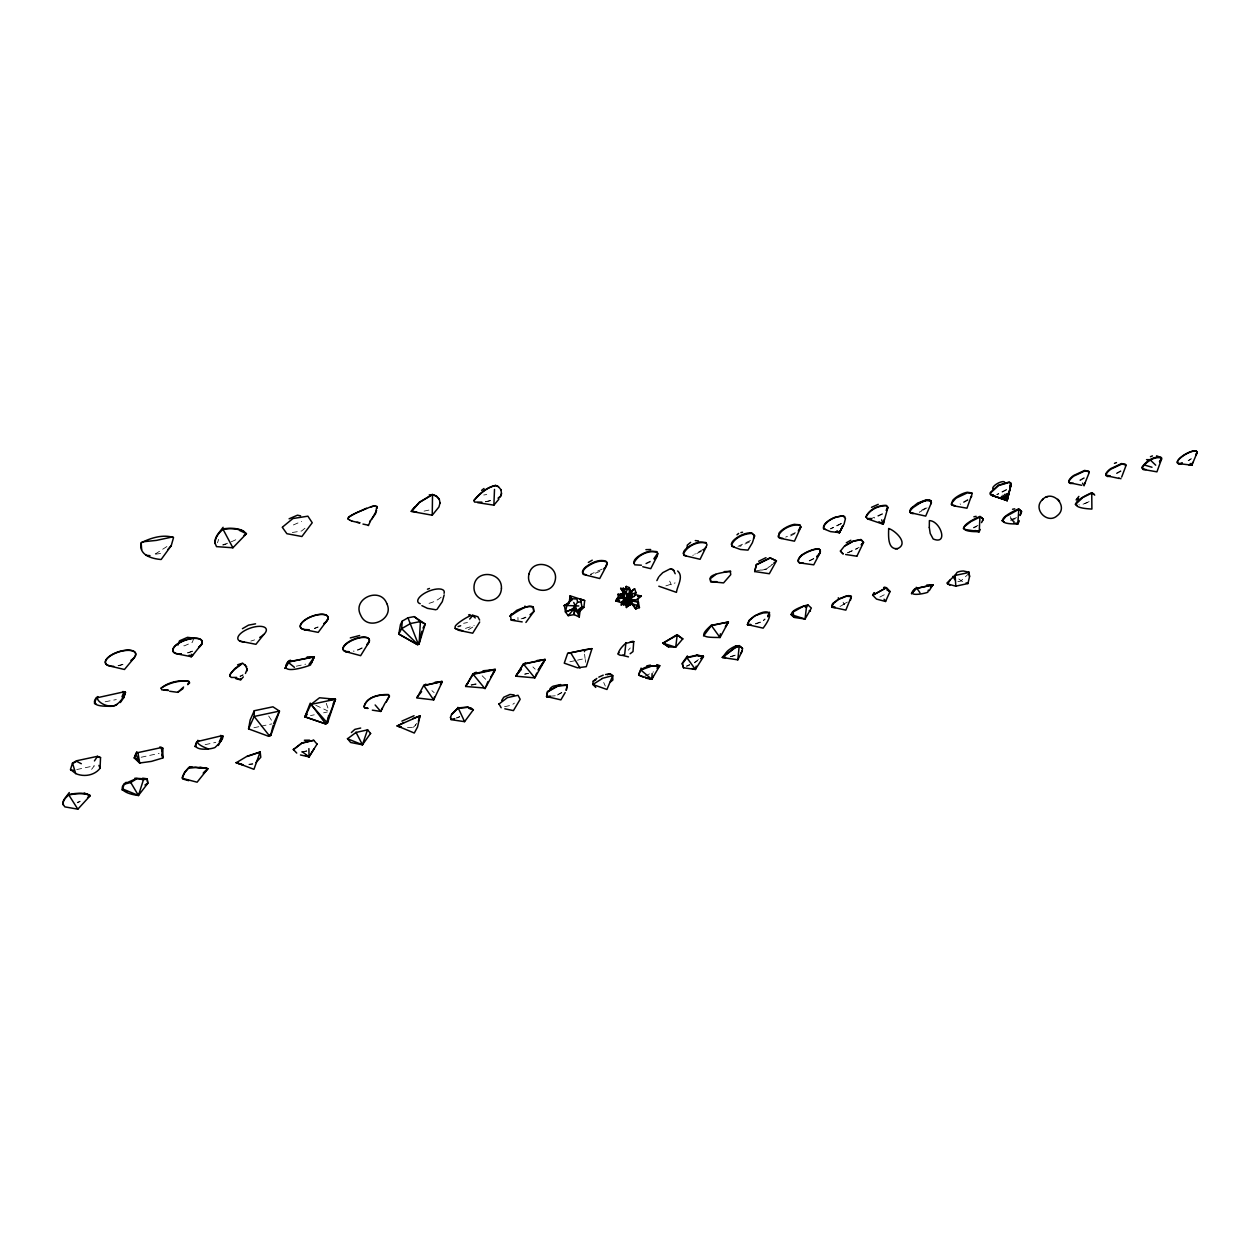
<?xml version="1.0" encoding="UTF-8"?>
<svg xmlns="http://www.w3.org/2000/svg" width="1260" height="1260" viewBox="0 0 1260 1260"><rect width="100%" height="100%" fill="white"/><g stroke="black" fill="none" stroke-linecap="round" stroke-linejoin="round"><path stroke-width="0.75" stroke-dasharray="5 3.75" d="M217.492 542.792L218.626 539.39M193.898 638.143L192.292 642.38L184.338 645.845L181.141 645.466M407.484 727.587L413.374 727.256L416.761 723.476M415.705 724.925L413.374 727.256M958.781 578.954L961.144 580.702L968.184 574.166M91.633 769.309L94.358 765.765L73.379 770.285M755.496 623.621L762.142 621.385L764.93 618.896M755.669 623.984L762.316 621.747L765.103 619.259M756.268 570.89L766.757 568.811L772.207 564.102M761.67 570.15L766.915 569.11L772.364 564.401M292.32 532.508L301.581 530.995L306.101 527.326M166.903 546.541L156.587 553.156A5.418 2.504 -17.9 0 1 153.657 554.337M847.397 602.075L839.837 606.17M839.979 606.47L847.555 602.374M468.437 629.716L474.422 626.062M504.583 706.718L511.623 705.143L514.442 703.111M694.355 662.461L698.843 659.327M694.528 662.855L697.536 660.76M602.154 569.11L590.326 574.34M702.938 549.47L694.717 554.164M701.347 551.329L692.779 555.361M750.44 540.524L737.982 546.336M749.48 541.926L739.699 546.509M841.223 523.404L830.545 528.664M841.365 523.688L830.686 528.948M795.328 532.586L785.705 537.106M794.997 533.563L788.791 536.886M925.612 508.063L919.075 511.654M927.108 507.812L919.375 512.19L921.438 511.182M967.806 499.543L960.089 503.874M1006.394 489.526L996.77 494.424M1006.614 489.904L996.991 494.818M968.105 500.078L960.388 504.394M1084.104 477.619L1076.67 481.777M1084.403 478.123L1078.245 481.682M1120.802 470.704L1113.446 474.815M1121.085 471.209L1113.73 475.303M550.242 696.213L555.802 695.725L561.692 692.417M561.834 692.764L555.802 695.725M882.299 513.718L871.447 518.537M882.504 514.096L874.377 518.033M847.586 552.731L859.131 547.375M847.697 552.935L857.556 548.525M879.811 597.067L884.945 594.421M645.025 676.084L653.641 671.863M465.491 628.378L474.233 625.621M665.878 585.869L675.139 582.908M645.703 563.362L650.255 561.188M645.971 563.96L650.538 561.787M1084.545 503.575C1099.46 497.07 1079.993 506.567 1078.922 504.693M973.46 527.499L978.232 525.231M973.712 527.956L976.894 526.444M1016.552 517.639L1010.221 519.766L1013.623 521.703M1010.457 520.207L1015.229 518.837M599.87 571.489L590.609 574.938M239.998 676.116L242.975 674.714M240.14 676.51L243.133 675.124M686.48 665.973L689.63 664.571M686.668 666.367L689.818 664.965M293.391 524.932L301.691 521.356M456.545 717.806L459.632 716.609M456.64 718.09L459.742 716.877M521.105 618.88L525.735 617.116M522.869 618.707L525.971 617.526M730.438 656.523L736.139 654.901M730.564 656.791L734.848 655.562M160.571 553.486L153.704 554.447M424.053 511.103L432.212 509.434M485.494 501.669L491.857 500.188M485.572 501.858L491.935 500.377M301.833 751.921L306.936 750.787M301.927 752.204L307.03 751.054M524.711 674.037L528.302 673.265M524.806 674.242L528.397 673.47M141.167 757.244L159.122 753.37M205.128 744.676L215.806 742.36M957.852 581.726L961.286 580.986L964.561 581.978M253.937 727.745L259.324 726.595M261.119 726.201L271.861 723.901M310.511 715.601L314.244 714.798M323.599 712.798L327.332 711.995M569.898 661.784L575.599 660.555M577.505 660.145L585.097 658.508L585.648 662.288M471.067 684.826L476.611 683.629M471.256 685.283L476.8 684.085M105.163 701.788L116.298 699.568M296.336 666.193L305.676 664.162M463.601 623.29L467.444 622.534M483.745 494.991L486.738 494.519M248.929 764.221L252.772 763.828M249.007 764.442L252.85 764.033M315.803 705.301L327.537 710.798M1014.583 521.561L1010.047 518.301M431.912 690.653L434.18 692.638M482.155 675.785L486.313 679.88M532.901 666.918L535.185 669.17M268.695 716.026L272.664 722.011M843.066 602.233L844.562 604.658M1012.079 520.333L1010.236 516.6M671.328 584.766L669.674 581.112M605.304 686.086L603.713 682.51M326.245 703.301L328.608 709.931M584.561 654.16L585.097 658.508M517.939 617.431L518.017 620.046M80.026 801.171A31.437 11.545 -18.1 0 1 77.238 802.399M80.152 801.565A31.437 11.545 -18.1 0 1 77.364 802.793M630.252 647.971A35.5 12.789 -24.3 0 1 628.267 650.192M362.014 647.798A13.986 5.623 -21.3 0 1 353.65 650.979M362.155 648.176A14.002 5.607 -21.3 0 1 353.792 651.357M813.677 558.463A15.561 5.607 -26.8 0 1 807.518 561.298M813.818 558.763A15.561 5.607 -26.8 0 1 807.66 561.598M122.834 664.288A15.829 6.631 -18 0 1 118.109 665.532M122.913 664.54A15.829 6.631 -18 0 1 118.188 665.784M192.323 651.058A15.403 6.457 -18.9 0 1 184.763 653.404M192.418 651.31A15.403 6.457 -18.9 0 1 184.858 653.656M254.583 639.875A15.01 6.268 -19.8 0 1 250.866 641.025M317.961 626.944A14.663 6.095 -20.6 0 1 314.386 628.283M318.04 627.149A14.663 6.095 -20.6 0 1 314.464 628.488M441.205 597.145A14.143 5.812 -22.3 0 1 425.534 604.012M1191.141 458.719A11.214 3.481 -30.1 0 1 1188.18 460.546M1191.267 458.908A11.214 3.465 -30.1 0 1 1188.306 460.751M235.746 539.768A36.351 16.947 -19 0 1 230.864 541.942M227.603 543.186A36.351 16.947 -19 0 1 222.721 544.714M226.139 544.178A36.351 16.931 -19 0 1 222.878 545.17"/><path stroke-width="1.5" d="M969.554 576.544L968.924 572.197L963.459 571.016A18.853 10.805 22.5 0 0 957.08 572.371L955.159 575.143L955.789 586.183L967.932 583.538L969.554 576.544L968.924 572.197M230.139 676.51L230.013 674.62L234.691 668.682L242.518 663.091L246.692 666.76M254.284 710.734L254.158 716.452L248.566 728.894L268.6 736.281L270.947 734.942L279.468 711.097L272.947 706.813L254.284 710.734L250.157 719.964L248.566 728.894M494.503 489.431L493.873 505.15L477.603 502.645M440.071 503.212L439.252 499.086L436.401 496.046L432.432 494.424L419.297 502.267L411.374 511.418L432.243 515.214L432.526 494.629L429.219 494.881M625.937 642.647L624.661 654.601C623.086 656.113 616.093 655.436 618.928 652.57M574.308 609.982L574.166 614.596L579.269 616.975L580.057 611.053L583.884 607.367L584.672 600.579L570.103 595.807L569.095 603.256C556.337 609.556 571.158 602.611 571.662 598.768L576.954 599.004L577.6 602.248L572.827 608.863L565.504 612.061L568.213 615.667L574.166 614.596L574.891 608.911M147.215 779.074L136.899 778.333L124.346 783.862L122.535 788.902L138.442 795.469L147.877 783.232L147.215 779.074L143.467 779.672L138.442 795.469C131.764 794.808 114.581 790.902 126.205 782.271M75.6 773.545A19.231 16.506 7.4 0 0 100.075 768.238L100.532 757.591L97.524 756.315L76.403 760.819L72.497 763.103L70.466 769.498L75.695 773.53L72.497 763.103M620.66 588.341L627.716 595.35L629.197 593.523L629.401 589.381L620.66 588.341L624.551 594.72L620.613 593.885L624.551 594.72M632.016 641.34L633.717 641.687L633.008 651.562L630.142 653.751M695.457 668.209L695.394 669.438L683.519 667.784L682.148 663.39L687.424 655.924M687.157 547.328L687.283 545.139L690.637 542.351M628.173 601.902L626.488 607.462L626.441 601.146L626.488 607.462L628.141 600.894L630.457 605.068L630.173 601.949M652.129 673.565L651.798 679.298L645.671 678.101M457.931 707.348L464.594 721.665L473.366 709.742L469.13 708.482M720.389 633.78L720.027 637.528C705.427 637.213 696.89 637.891 711.207 625.322L728.422 621.999L720.027 637.528L711.207 625.322M584.483 651.688L584.593 649.782L591.948 648.742L586.278 666.666L577.521 667.784L564.26 663.169L567.646 653.389L591.869 648.585M419.123 643.939L420.399 621.574L414.162 616.612L407.956 617.809L402.286 621.085L400.475 624.519L398.79 634.048L417.406 644.6L418.934 644.285L425.203 624.047L414.162 616.612M623.338 591.712L623.621 599.555L626.047 602.69L627.858 602.091L626.283 592.594L623.338 591.712L624.535 595.98M402.286 621.085L401.625 628.661L398.79 634.048L417.722 644.758M1007.716 493.447L1007.118 500.488L992.203 495.526L990.565 494.692L990.486 492.975L998.534 485.604L1009.307 482.407L1010.898 483.273L1010.945 485.005L1007.118 500.488L991.384 495.101M1161.279 458.593L1161.358 457.632C1154.223 455.301 1145.608 461.57 1141.781 467.476L1143.986 469.161M1161.562 459.081L1161.657 458.12C1154.506 455.805 1145.907 462.058 1142.08 467.964L1142.946 469.381L1156.932 471.838L1161.562 459.081L1159.751 461.995M629.433 605.273L627.858 606.154L626.031 604.485L623.227 604.942L626.094 603.052L627.149 605.524L625.37 604.217L625.637 601.445M807.881 604.879L806.416 607.509L805.045 619.022L794.493 617.479C784.381 611.966 803.14 606.091 807.881 604.879L811.361 608.06L805.045 619.022L791.028 614.581M982.706 520.616L982.989 518.71M1007.795 495.999L1007.118 500.488L992.203 495.526L993.652 495.448M627.858 602.091L626.33 598.106L626.881 595.917L629.779 595.444L628.315 598.153L629.748 598.39L628.094 599.051L634.284 596.374L635.969 592.547L634.615 588.751L630.724 591.696L630.236 594.862L627.842 598.342L623.511 597.681L624.472 599.272L620.991 602.611L615.778 600.894L617.636 597.602L624.613 597.665M328.624 715.412L327.442 723.067L325.789 723.996L304.889 716.798L310.243 703.111L325.789 723.996M596.831 678.415L593.24 681.14L592.751 684.322L595.76 687.424M634.284 596.374L634.835 594.484L641.34 596.122L637.749 599.035L639.45 607.635L635.875 608.801L631.307 603.319M444.166 594.925L442.291 601.666L437.031 609.336M630.614 598.658L638.442 602.201L635.875 608.801L630.031 600.595L629.338 601.366L629.512 602.154L637.749 599.035M246.629 671.328L247.055 668.871M634.552 600.39L629.181 598.846L631.78 597.098L632.362 594.058L635.969 592.547L634.835 594.484M568.213 615.667L574.355 608.438L565.504 612.061L566.905 605.005L569.678 601.823M626.488 607.462L627.606 601.839M565.173 692.575L560.873 699.867L546.541 696.528L547.565 691.504L557.959 685.645L567.221 684.873L566.26 690.275L567.221 684.873M547.565 691.504L546.683 696.874L550.399 696.559M420.084 715.727L417.564 726.973L414.288 733.037L397.215 725.87L420.084 715.727L418.351 721.161M737.809 659.831L739.242 645.845L735.95 645.876A11.655 3.938 -25.6 0 0 725.981 652.806L722.421 657.499L737.809 659.831L742.25 651.026L742.439 648.223L739.116 645.577L734.611 647.829L722.295 657.216L725.398 657.31M641.12 668.099L638.741 675.202L651.798 679.298L659.705 665.847L656.775 664.619M850.547 600.075L851.225 596.295L846.373 595.948L838.672 598.988L832.671 603.603L831.899 607.068L845.838 610.123L851.382 596.594L848.705 595.539M832.671 603.603L832.057 607.351L835.301 607.556M223.099 527.294L219.13 532.476A35.69 16.459 -19.5 0 0 215.129 543.344L216.515 546.62L232.895 547.785L246.44 533.72L239.463 530.413M1008.677 493.589L1007.118 500.488L1000.424 498.204M1010.189 486.171L1010.945 485.005L1007.118 500.488L1003.133 498.613M418.934 644.285L421.864 631.276M886.253 510.205L887.686 507.134L886.205 505.355C878.33 505.118 869.148 509.355 865.888 516.805L867.62 518.931L883.228 524.223L884.331 519.388M122.267 790.067L122.535 788.902M696.181 666.115L695.394 669.438L691.96 668.477M1010.945 485.005L1007.118 500.488L1000.723 497.369M270.506 735.871L273.215 725.272M845.476 518.522L844.074 524.05L839.475 532.618L830.513 531.61L823.693 528.822L823.378 527.09C826.969 520.065 835.475 516.395 843.097 516.033L845.334 518.238M434.448 696.938L433.676 699.914L416.918 697.93L423.722 685.409L425.911 684.133M1192.621 462.42L1191.897 465.176L1178.257 463.57M866.077 517.183C869.337 509.749 878.535 505.496 886.41 505.733L887.89 507.512L883.228 524.223L878.992 521.766M756.425 564.48L754.677 571.552L769.324 573.725L776.443 560.873L769.97 557.833L756.425 564.48L754.677 571.552M432.243 515.214L438.937 506.977L439.992 503.023M832.703 604.453L831.899 607.068L835.144 607.273M389.387 695.851L386.08 701.867M731.603 544.714C735.021 537.327 744.062 533.799 751.779 533.358L754.614 535.846L752.377 542.761L747.967 550.132L740.486 549.47L732.139 546.462L731.32 544.131L732.422 541.674A12.505 4.756 -26.2 0 1 747.763 533.043L751.495 532.775L754.331 535.264M625.117 589.837L626.267 586.404L629.291 587.601L630.425 591.145L629.401 589.381M122.819 691.519L125.417 692.212L123.685 697.772L120.346 702.544M123.685 697.772L125.417 692.212M347.413 738.549L350.627 742.486L362.47 744.77L367.558 729.635M498.235 498.047L500.472 496.298L501.433 493.589M498.314 498.251L500.566 496.487L501.527 493.778L500.929 489.62M69.284 792.54L65.709 797.281A30.902 11.293 -18.4 0 0 63.331 804.746L64.858 806.872L77.837 809.172L90.184 795.721L87.381 794.147A31.106 11.261 -18.1 0 0 73.93 793.674L68.56 794.572L77.837 809.172M1085.175 482.69L1084.057 485.793L1082.561 483.194M243.227 765.04L236.14 762.788L247.086 756.236L260.174 751.905L253.953 769.324L236.061 762.568L243.164 764.82M376.63 510.473L371.794 519.167M177.944 645.073L179.518 640.82L187.519 637.34L193.898 638.143M633.969 563.062C637.481 555.014 648.664 549.958 657.043 552.226M450.544 717.523L451.537 714.326L457.9 707.931L467.854 707.081L473.366 709.742M657.673 553.266L654.019 558.605M641.434 565.22L634.741 564.811L633.685 562.464L634.615 559.96A12.899 5.056 -25.1 0 1 650.302 551.092L656.759 551.628L657.956 553.865L656.995 556.416L650.759 568.669L642.742 566.732M1121.668 477.067L1125.7 466.389A10.805 3.481 -29.6 0 0 1125.81 464.814L1121.857 464.058L1110.895 469.145A11.466 3.701 -29.6 0 0 1106.122 475.666L1119.053 478.438M747.4 624.566L749.007 620.424C761.292 609.289 779.467 606.422 763.135 628.141L747.4 624.566L750.613 624.377M161.658 750.787L162.729 747.999L159.862 746.944M911.515 508.646L921.942 501.732L926.179 500.472L931.108 501.149L931.392 502.74L925.706 516.112L910.381 512.694L910.13 511.024L912.933 507.308M1196.842 453.285L1191.897 465.176L1188.952 464.956M536.728 673.123L534.807 677.88L515.828 676.179L523.404 663.973L525.499 662.965M767.718 616.423L769.387 612.265M767.891 616.77L769.561 612.612L763.166 612.958L754.772 615.762L749.18 620.786L747.574 624.913L750.787 624.724M485.951 686.48L487.888 681.692M220.012 740.36L221.713 735.745L196.906 741.652C190.339 751.354 210.011 749.716 215.003 747.495C216.814 745.731 227.225 736.328 220.595 735.415M195.048 746.597L196.985 741.888L198.891 740.659M683.519 553.786C687.157 546.037 697.961 540.823 706.214 543.139M1019.167 520.601L1017.797 523.908C990.848 524.522 1005.275 514.568 1018.568 508.93L1021.419 511.166L1020.096 515.498L1021.671 511.607L1018.568 508.93M638.741 675.202C639.812 665.563 652.16 665.973 659.578 665.563L657.153 667.973M705.947 547.297L707.002 544.761L705.931 542.54L699.757 541.973A12.694 4.898 -25.7 0 0 684.259 550.73L683.235 553.203L684.164 555.534L700.087 559.298L705.947 547.297L703.222 550.053M780.554 537.847L778.444 537.012L779.2 532.838A12.316 4.615 -26.7 0 1 794.367 524.317L799.99 524.947L800.856 527.121L794.462 541.17L780.838 538.414L778.727 537.579L778.302 535.846C781.846 528.664 790.603 525.058 798.257 524.633L800.289 525.514M884.41 587.317L886.237 587.601L890.001 591.601L885.544 601.477L876.519 599.098L872.66 595.161L873.873 593.177M1018.694 521.766L1017.797 523.908L1013.639 522.774M121.999 696.859L123.921 691.85L96.091 697.993C89.539 706.561 103.966 706.135 108.706 706.293C117.526 707.207 122.472 699.457 125.496 692.465L123.921 691.85M382.378 707.978L380.74 711.443L372.346 710.152M980.201 529.452L979.225 531.641C952.198 532.208 966.404 522.128 979.965 516.474L983.241 519.151L981.54 522.616M955.789 586.183L947.567 583.947L950.245 579.915M377.023 508.378L376.803 506.425L374.661 505.78L370.708 506.819L355.887 512.993L348.721 517.214L347.949 518.915L348.642 517.041L351.95 514.93L366.424 508.237M362.974 524.081L368.487 525.231M753.48 538.351L754.614 535.846M653.105 676.415L651.798 679.298L640.883 670.037L651.688 666.083L659.705 665.847L657.279 668.241M307.125 656.933L314.307 656.728L310.448 665.044C304.038 667.658 276.916 675.565 288.65 660.886L290.524 660.224M285.043 668.462L287.878 661.957L314.307 656.728L311.377 663.201M172.888 536.855L156.382 540.398L142.427 541.832L141.199 542.997C138.521 555.014 151.72 558.778 161.154 559.503L171.234 545.659L173.534 537.611C163.501 534.004 150.381 537.926 141.151 542.887L141.64 549.391M574.355 608.438L572.827 608.863L577.757 612.139L582.01 606.832L580.309 598.941L584.672 600.579M627.511 589.16L625.574 593.334L623.401 587.9M485.305 688.07L465.712 686.48L472.831 673.927L476.264 672.194M273.656 723.508L279.468 711.097L254.158 716.452L269.041 735.352L268.6 736.281M368.314 525.625L370.582 520.774M963.553 528.633L964.577 526.475L970.877 521.593L980.217 516.931L982.075 517.844M886.457 510.584L887.89 507.512M442.291 681.833L433.676 699.914L423.722 685.409L442.15 681.487L423.864 685.755M1084.797 483.556L1088.939 473.256A10.915 3.591 -29.4 0 0 1088.986 471.681L1084.86 470.941L1073.74 476.107A11.592 3.811 -29.4 0 0 1069.094 482.674L1081.694 485.289M799.344 529.058L800.572 526.554M838.42 532.287L839.475 532.618L842.798 525.798L839.475 532.618L835.884 531.893M304.889 716.798L310.952 704.434L319.536 697.772L335.459 699.253L327.442 723.067L310.952 704.434L335.459 699.253L326.498 722.673L324.828 723.618L304.889 716.798L307.314 714.247M800.856 527.121L798.241 530.98M1002.267 520.963L1005.827 516.553L1018.82 509.387L1017.797 523.908L1016.773 523.183M385.214 702.797L380.74 711.443L375.149 704.97M333.113 703.883L335.459 699.253L328.529 699.741M656.87 580.592L658.76 576.875M928.336 590.074L927.817 592.263C923.013 594.09 905.168 597.208 915.028 588.64M606.344 566.008L599.728 578.529L583.711 574.544A13.45 5.339 -24.4 0 1 586.168 567.394C591.79 563.425 599.209 559.487 606.17 561.803A12.663 5.024 -24.4 0 1 603.697 568.827M819.961 552.983L813.739 564.827L800.21 562.968A15.529 5.591 -26.8 0 1 801.596 555.109A15.514 5.575 -26.8 0 1 818.244 548.683L818.386 548.982A15.529 5.591 -26.7 0 1 816.874 556.873M856.894 556.195L863.525 542.367L860.974 539.532L853.193 541.044L844.657 545.848L840.42 551.077L843.05 553.849L840.42 551.077M423.013 628.078L425.203 624.047L420.399 621.574L410.618 623.48L401.625 628.661L417.595 644.254L418.808 643.781M511.56 613.73L510.489 615.699L511.229 620.172L522.207 621.904M1091.743 492.707L1091.9 509.056C1063.629 507.638 1078.717 498.582 1091.743 492.707L1094.719 495.133M1075.473 504.457L1082.954 497.432L1091.916 493.006L1093.774 493.81M284.996 668.288L288.225 663.374M703.521 635.969L711.365 625.637L728.422 621.999L725.555 626.929M725.398 626.614L728.264 621.684M440.386 684.526L442.15 681.487L435.109 682.164M930.683 503.969L931.392 502.74M369.211 641.765L360.643 655.673L345.366 651.546M416.776 697.583L421.627 691.63M465.712 686.48L473.02 674.384L495.353 669.627L482.99 670.777M742.124 650.759L740.833 653.357M970.972 497.48L971.712 496.267M493.306 672.194L495.164 669.17L472.831 673.927L485.005 688.732L495.353 669.627L490.691 677.155M313.945 748.991L309.046 756.851L300.463 754.96M317.111 744.046L309.046 756.851L305.534 755.275M230.17 675.029C230.281 670.021 250.409 660.035 237.573 664.855M515.828 676.179L523.498 664.178L545.17 659.563L537.043 660.508M501.701 700.466L503.764 697.221L510.016 694.449L514.174 694.922M1009.969 485.793L1010.693 482.895L1009.087 482.029L998.314 485.226L990.281 492.581L990.36 494.298L993.447 495.07M538.256 669.832L545.076 659.358L523.404 663.973L534.807 677.88L545.17 659.563L538.335 670.037M890.001 591.601L886.316 587.759L872.739 595.318L874.33 592.657M622.849 602.438L621.038 605.131L625.48 601.603L620.991 602.611L625.48 601.603M627.858 606.154L629.795 603.319L627.811 600.61M411.374 511.418L419.391 502.472L432.526 494.629L436.48 496.251L439.33 499.291M188.732 768.222L189.661 766.899L191.961 766.789M626.881 595.917L630.724 591.696M192.969 654.444L191.362 656.712L178.006 654.05M197.867 740.281C195.237 744.44 205.616 747.637 208.231 748.96M498.409 486.738L495.731 485.557C486.959 487.147 479.147 494.44 473.902 500.582C479.241 493.605 486.895 487.21 495.621 485.352M370.661 733.603L367.652 729.855L356.029 732.438L347.508 738.785L362.47 744.77L370.582 733.383M498.865 499.196L493.873 505.15M327.663 619.636L318.213 632.378L304.621 629.701M619.51 600.815L615.778 600.894L618.282 597.508L618.062 594.263L623.369 594.499M218.327 745.479L222.989 736.045L221.713 735.745M515.749 675.99L521.388 669.391M386.174 702.103L389.482 696.087L388.411 694.528C379.496 694.291 366.55 696.465 363.998 706.624L365.006 707.915L367.81 708.183M659.5 575.993L662.807 572.623L670.351 568.748L673.281 569.63L675.187 573.741M1159.452 461.491L1160.633 459.963M263.75 634.52L255.922 644.317L240.077 641.183M1078.875 496.393L1076.15 499.921L1078.214 498.582M245.432 673.47L247.212 669.28L244.881 664.571M94.437 760.93L97.524 756.315M171.234 545.659L167.942 549.407M202.025 643.592L192.544 655.547L190.449 656.46M414.855 506.819L411.28 511.213L416.666 511.954M469.681 619.054C479.178 609.257 456.057 622.944 455.175 626.503L455.017 628.126L458.388 630.252L472.705 633.197L479.698 621.999M451.647 714.593L458.01 708.199L467.964 707.348L471.492 708.215M861.273 544.761L863.415 542.162M861.383 544.966L863.525 542.367L860.974 539.532M97.288 696.559C95.933 702.875 110.817 709.222 116.944 704.529M134.064 657.988L124.456 669.485L109.856 666.036M465.523 686.023L467.964 683.125M682.715 638.914L675.707 647.183L668.524 646.884L662.902 643.183L676.982 634.709L682.715 638.914L676.982 634.709M730.327 571.505L730.753 574.639L723.571 582.908L710.703 581.648L710.215 578.529C709.601 571.835 744.786 570.654 724.279 571.615M911.468 593.586L916.067 588.42L932.888 584.782L929.234 590.688M911.547 593.712L916.13 588.546L932.951 584.908L930.652 587.491M930.589 587.365L932.888 584.782L926.793 585.018M243.338 676.903L240.833 679.691L237.352 679.187M949.883 585.16L946.906 583.065L955.159 575.143M255.985 762.52L260.788 757.276L260.174 751.905M1042.367 499.716C1032.239 508.867 1047.501 524.822 1057.266 515.655C1069.267 506.63 1052.305 488.518 1042.367 499.716L1043.17 498.991M189.504 682.936L188.953 681.613C179.644 679.66 167.927 683.408 161.123 688.165C168.383 681.975 179.487 679.786 188.827 681.235L189.504 682.936L187.772 684.668M351.398 732.533L354.879 729.367L360.675 728.044M369.668 521.656L375.575 513.702L376.803 506.425M654.302 559.204L656.995 556.416M629.669 596.799L632.362 594.058L627.716 595.35M308.999 664.414L314.37 656.885L287.941 662.13L294.446 667.327M203.443 773.356L207.79 768.852L205.695 768.096A17.12 2.362 10.7 0 1 195.867 767.592L188.779 767.844L184.873 772.427A17.041 1.37 -59 0 0 182.416 778.365L197.111 782.192L207.79 768.852L205.553 767.702A17.435 2.142 9.8 0 1 195.725 767.183L188.701 767.623L184.732 772.034A17.341 1.559 -57.9 0 0 182.29 777.971L184.007 779.341M187.645 684.29L189.362 682.558M634.615 588.751L629.197 593.523M169.627 691.252L177.77 692.338L183.598 687.031M203.301 772.963L207.711 768.616L199.962 767.214M773.719 563.22L776.443 560.873L769.97 557.833M533.358 607.509C528.287 604.863 521.75 608.407 516.773 610.297C495.716 628.22 528.066 599.933 533.358 607.509L533.799 611.572L525.908 622.44M588.341 562.448L592.247 560.164M530.035 614.785L533.799 611.572L533.169 607.099M736.958 534.823L738.644 533.437M282.334 527.2L292.918 518.537L307.881 516.175L312.228 522.742L301.896 536.508L286.87 533.705L282.445 527.515M609.84 682.447L612.864 680.022L612.675 675.439L609.966 673.691L605.54 674.541M481.603 490.36L483.982 488.518M832.813 603.886L838.814 599.272L846.531 596.248L851.382 596.594M313.74 740.297L301.864 743.242L293.344 749.653L301.77 742.959L313.74 740.297L317.221 744.313M189.661 766.899L188.779 767.844M716.861 581.663L710.703 581.648L710.293 578.687L715.853 574.355M498.991 704.025L507.386 697.63L518.017 695.284L520.175 699.284L513.434 710.608L504.819 708.797M177.77 692.338L182.999 688.59M579.805 608.391L582.01 606.832L583.884 607.367M244.015 535.405L246.44 533.72L243.558 531.09A35.894 16.443 -18.9 0 0 228.848 528.287L222.768 528.806L232.895 547.785M700.528 658.681L703.348 656.192L696.89 655.153L686.684 657.405L695.394 669.438L703.537 656.586L697.063 655.547L686.873 657.799L682.337 663.784L683.519 667.784M87.554 797.485L90.184 795.721L87.523 794.556A31.106 11.261 -18.1 0 0 74.056 794.068L68.686 794.966L65.851 797.69A30.917 11.277 -18.4 0 0 63.457 805.14M242.424 628.693L248.519 625.133L255.559 623.826M758.662 561.267L765.985 557.676M871.51 507.323L878.236 504.347M602.201 678.605L592.83 684.495L606.942 689.472L612.754 675.612L602.107 678.415M124.441 784.145L130.756 782.507L136.978 778.617L143.467 779.672M598.799 677.124L603.241 675.139M144.947 784.996L147.877 783.232M72.639 763.544L76.545 761.276L81.317 763.733M547.722 691.85L558.101 685.991L567.378 685.22M846.295 542.808L850.862 540.241M844.767 546.053L853.303 541.249L861.084 539.721M793.485 614.722L793.138 611.982L803.88 605.981L806.416 607.509M137.907 752.614L135.781 753.795L134.253 757.984L139.702 763.009L151.436 761.386L162.808 757.984L162.887 748.424L161.343 747.574L137.907 752.614L139.702 763.009L135.922 758.835M872.66 595.161L886.316 587.759L883.606 587.491M615.778 600.894L621.511 597.728L624.472 599.272M219.366 741.589L220.957 740.738L219.46 741.825M403.909 722.515L397.294 726.059L401.216 727.225M401.893 721.114L414.067 715.727M756.583 564.779L770.128 558.133M917.957 503.606L926.179 500.472M593.24 681.14L595.728 680.006M289.107 518.805L297.454 515.198L300.605 515.844M607.399 674.793L609.966 673.691M350.311 637.922L359.635 635.512M916.225 587.286L919.957 592.704M1114.47 463.365L1116.47 462.577M1150.459 456.703L1152.459 455.915M412.886 718.531L420.163 715.916M624.456 601.162L627.039 599.24L623.621 599.555M427.455 589.192L429.471 588.483M897.498 548.651C909.184 543.706 895.577 530.744 888.662 528.476C888.615 534.823 887.135 549.801 897.498 548.651L895.12 548.714M247.18 756.457L260.253 752.125M631.78 597.098L628.315 598.153L630.047 598.232M1047.753 496.692L1045.816 497.291M625.889 643.356L633.622 641.513M458.057 626.535L460.672 625.763M454.765 718.609L450.923 719.397M370.786 506.992L374.661 505.78M740.912 532.586L742.534 532.224M646.742 665.91L650.412 665.091M790.918 614.36L794.383 617.258L797.107 616.676M269.041 735.352L270.947 734.942M567.646 653.389L584.593 649.782M955.3 575.41L969.066 572.465M973.885 516.789L976.169 516.348M1012.52 509.26L1014.741 508.82M468.578 614.912L470.106 614.612M637.733 596.752L641.34 596.122L637.78 595.885M577.6 602.248L581.207 601.808M236.785 677.439L231.352 677.455L229.997 676.116M630.126 642.065L633.717 641.687M780.838 538.414L782.712 538.225M912.019 513.592L913.72 513.434M546.541 696.528L550.242 696.213M953.3 505.748L966.971 508.205L972.263 493.463L967.538 492.786L955.931 498.204L951.599 503.197L951.647 504.898L954.938 505.606M481.918 502.157L474.61 502.078L473.902 500.582M1146.096 469.508L1142.946 469.381M1070.417 483.525L1073.362 483.305M1109.918 475.808L1105.839 475.162A11.466 3.701 -29.6 0 1 1110.611 468.657L1121.557 463.554L1125.511 464.31A10.805 3.481 -29.6 0 1 1125.4 465.885M1107.351 476.516L1110.217 476.312M464.594 721.665L451.033 719.665L450.434 717.239M645.908 549.659L650.68 549.517M304.385 740.25L309.582 740.187M168.352 690.496L161.784 689.85L161.123 688.165M867.431 518.553L871.447 518.537M867.62 518.931L871.652 518.915M164.162 690.118L168.21 690.102M149.971 555.644L146.081 555.298M436.007 609.793L427.471 608.359L421.864 605.635M1146.521 459.664L1150.238 459.695M627.842 598.342L629.748 598.39M725.524 657.578L722.421 657.499L734.737 648.097L739.242 645.845L742.565 648.49M514.553 619.904L511.04 619.747L514.71 620.33M367.889 708.419L365.101 708.151L364.093 706.86C366.644 696.701 379.575 694.528 388.505 694.764M695.268 540.587L698.418 540.902M134.962 778.144L136.978 778.617M856.753 556.195L845.665 554.495M560.668 684.542L553.077 686.227A6.143 2.173 -24 0 0 549.769 689.409M578.765 605.997L564.385 605.383L565.504 612.061M462.829 630.819L455.206 628.567M696.355 655.279L703.348 656.192M629.291 587.601L629.638 590.72L630.866 590.893M142.695 778.176L147.121 778.806L147.593 782.381M615.904 600.579L619.495 601.099M356.989 522.333L359.73 522.727M359.793 522.9L352.028 521.12M472.358 615.085L477.902 616.77L479.635 620.062M631.402 600.862L638.442 602.201M194.953 746.345L196.229 746.597M221.807 735.997L223.067 736.281M235.478 678.478L240.833 679.691L240.613 678.526M630.031 600.595L632.866 601.256L630.441 601.445L635.875 608.801M622.534 655.405L628.457 656.87M580.687 609.667L578.718 609.178L580.057 611.053M70.607 769.939L73.379 770.285M975.004 530.491L979.225 531.641L979.965 516.474M1118.864 478.123L1120.99 478.721M1190.621 464.83L1191.897 465.176L1190.18 463.475M135.765 758.41L134.253 757.984L136.962 751.842L135.781 753.795L139.702 763.009M182.999 779.042L188.685 780.68M97.666 756.756L100.532 757.591M1144.111 464.924L1152.002 467.255M397.215 725.87L401.137 727.052M583.443 573.946L586.01 574.765M809.235 610.659L810.479 611.068M629.622 601.067L632.299 603.871L637.859 605.698L639.45 607.635M683.881 554.951L686.259 555.77M731.855 545.879L734.092 546.698M1156.57 455.837L1161.358 457.632M122.188 789.799L126.803 791.548M670.918 568.764L673.911 570.481M84.247 793.076L90.058 795.328M966.152 582.813L967.932 583.538M625.37 604.217L626.582 605.005L626.094 603.052M624.535 596.957L618.062 594.263L621.511 597.728M825.536 529.373L823.552 528.554L824.481 524.396A11.86 4.378 -27.2 0 1 835.112 517.214L842.956 515.765L844.846 516.647M638.615 674.919L643.451 677.266M524.853 606.123L526.397 607.147M963.317 528.192L965.601 529.578L979.225 531.641L978.28 530.885M929.36 500.346L931.108 501.149M349.65 520.018L352.091 521.293M658.822 586.215L676.447 592.358C677.171 585.979 684.038 576.639 677.675 570.985M1002.015 520.506L1004.189 521.892M886.945 589.963L889.922 591.46M953.001 505.228L951.347 504.378L952.749 500.315A11.686 4.079 -28.4 0 1 967.255 492.251L971.964 492.944M1075.3 504.158L1077.221 505.37M911.736 513.04L910.082 512.159L909.846 510.489L911.232 508.111L917.674 503.071L925.88 499.937L929.061 499.81L930.809 500.614L931.108 502.204M1070.118 483.021L1068.811 482.17A11.592 3.811 -29.4 0 1 1073.457 475.603L1084.561 470.437L1088.687 471.177A10.915 3.591 -29.4 0 1 1088.656 472.752M662.697 642.742L668.524 646.884M189.205 655.153L191.362 656.712L191.299 654.239M347.886 518.726L349.713 520.191M837.002 530.759L839.475 532.618M302.132 751.637L309.046 756.851L308.889 748.645M1001.637 496.33L1007.118 500.488L1006.315 493.715M629.638 590.72L632.048 592.657M472.547 615.51L475.288 617.951M1150.537 460.199L1155.703 465.192M130.756 782.507L138.442 795.469L138.254 794.572M293.233 749.369L296.73 753.07M575.489 609.667L577.757 612.139L573.757 602.438M1057.833 499.244L1059.55 501.165M501.023 489.809L498.33 486.533L495.731 485.557M626.283 592.594L628.346 595.098M1003.023 495.274L1007.118 500.488L1004.661 494.361M630.205 601.115L632.299 603.871M627.795 599.004L629.338 601.366M884.063 599.224L885.544 601.477L885.37 600.532M498.881 703.773L501.149 707.742M386.804 603.556C380.252 586.183 351.76 598.547 360.691 615.195C367.762 632 394.632 619.18 386.851 603.76M954.844 579.71L953.017 576.324M580.01 668.036L570.843 653.058M571.662 598.768L570.103 595.807L571.819 600.642M362.47 744.77L355.95 732.217M576.009 608.722L577.757 612.139M838.814 599.272L838.309 597.76M801.596 555.109L801.754 555.408A15.529 5.591 -26.8 0 0 800.368 563.251A15.561 5.607 -26.8 0 0 803.124 562.905M407.956 617.809L418.178 643.907M628.425 600.201L630.457 605.068L629.795 603.319M575.82 608.674L579.269 616.975L578.844 611.131M98.941 765.387L100.075 768.238M881.653 519.892L883.228 524.223M161.343 747.574L162.808 757.984L161.784 754.409M98.264 696.922L96.185 698.26L94.484 703.584L95.87 703.631M910.13 511.024L910.381 512.694M626.267 586.404L626.283 589.05M735.95 645.876A11.686 3.938 -25.7 0 1 737.998 646.648M618.109 654.113A34.902 12.427 -24.8 0 1 625.81 643.183M348.894 651.64A13.986 5.623 -21.3 0 1 345.098 644.584A13.986 5.623 -21.3 0 1 363.416 637.056A13.986 5.623 -21.3 0 1 367.101 644.159M349.036 652.003A14.002 5.607 -21.3 0 1 345.256 644.962A14.002 5.607 -21.3 0 1 363.573 637.434A14.002 5.607 -21.3 0 1 367.243 644.537M818.244 548.683A15.529 5.591 -26.7 0 1 816.716 556.573M801.754 555.408A15.514 5.575 -26.8 0 1 818.386 548.982M109.778 665.784A15.829 6.631 -18 0 1 109.762 656.003A15.829 6.631 -18 0 1 131.276 650.38A15.829 6.631 -18 0 1 131.166 660.193M113.699 666.304A15.829 6.631 -18 0 1 107.856 657.893A15.829 6.631 -18 0 1 130.189 650.459A15.829 6.631 -18 0 1 131.245 660.445M181.125 653.877A15.403 6.457 -18.9 0 1 174.825 646.081A15.403 6.457 -18.9 0 1 196.119 638.174A15.403 6.457 -18.9 0 1 198.592 647.388M181.22 654.113A15.403 6.457 -18.9 0 1 174.919 646.333A15.403 6.457 -18.9 0 1 196.213 638.426A15.403 6.457 -18.9 0 1 198.686 647.64M243.952 641.891A15.01 6.268 -19.8 0 1 241.495 632.756A15.01 6.268 -19.8 0 1 262.993 626.692A15.01 6.268 -19.8 0 1 259.749 637.45M307.456 629.606A14.663 6.095 -20.6 0 1 302.589 621.841A14.663 6.095 -20.6 0 1 322.859 614.266A14.663 6.095 -20.6 0 1 324.088 623.385M309.204 629.653A14.663 6.095 -20.6 0 1 302.038 622.723A14.663 6.095 -20.6 0 1 322.466 614.455A14.663 6.095 -20.6 0 1 324.166 623.59M420.241 603.745A14.143 5.812 -22.3 0 1 428.022 591.491A14.143 5.812 -22.3 0 1 444.071 593.303M583.443 573.946A13.45 5.355 -24.4 0 1 585.9 566.779C591.507 562.81 598.925 558.873 605.887 561.188A12.663 5.04 -24.4 0 1 606.076 565.409M993.809 489.258A6.772 2.331 -28.8 0 1 996.361 484.155A6.772 2.331 -28.8 0 1 1004.661 482.139M1182.242 463.081A11.214 3.481 -30.1 0 1 1178.509 459.585A11.214 3.481 -30.1 0 1 1191.96 451.269A11.214 3.481 -30.1 0 1 1195.63 454.813M1182.368 463.27A11.214 3.465 -30.1 0 1 1178.636 459.774A11.214 3.465 -30.1 0 1 1192.086 451.474A11.214 3.465 -30.1 0 1 1195.756 455.002M215.302 543.8A35.69 16.459 -19.5 0 1 219.303 532.917L222.925 529.263L229.021 528.727A35.894 16.443 -18.9 0 1 243.731 531.531M929.297 527.42L930.211 533.452L933.172 538.981C948.717 545.423 940.558 520.884 929.392 520.601L929.297 527.42M529.011 573.977C524.664 590.247 551.029 597.555 555.077 580.797C559.424 564.559 533.043 557.219 529.011 573.977M677.187 635.15L675.707 647.183L662.902 643.183L677.187 635.15M622.913 594.027L622.66 595.76L623.842 594.216L622.913 594.027M501.433 588.231C500.85 606.091 473.24 603.902 473.996 586.94C474.595 569.126 502.189 571.252 501.433 588.231"/></g></svg>
